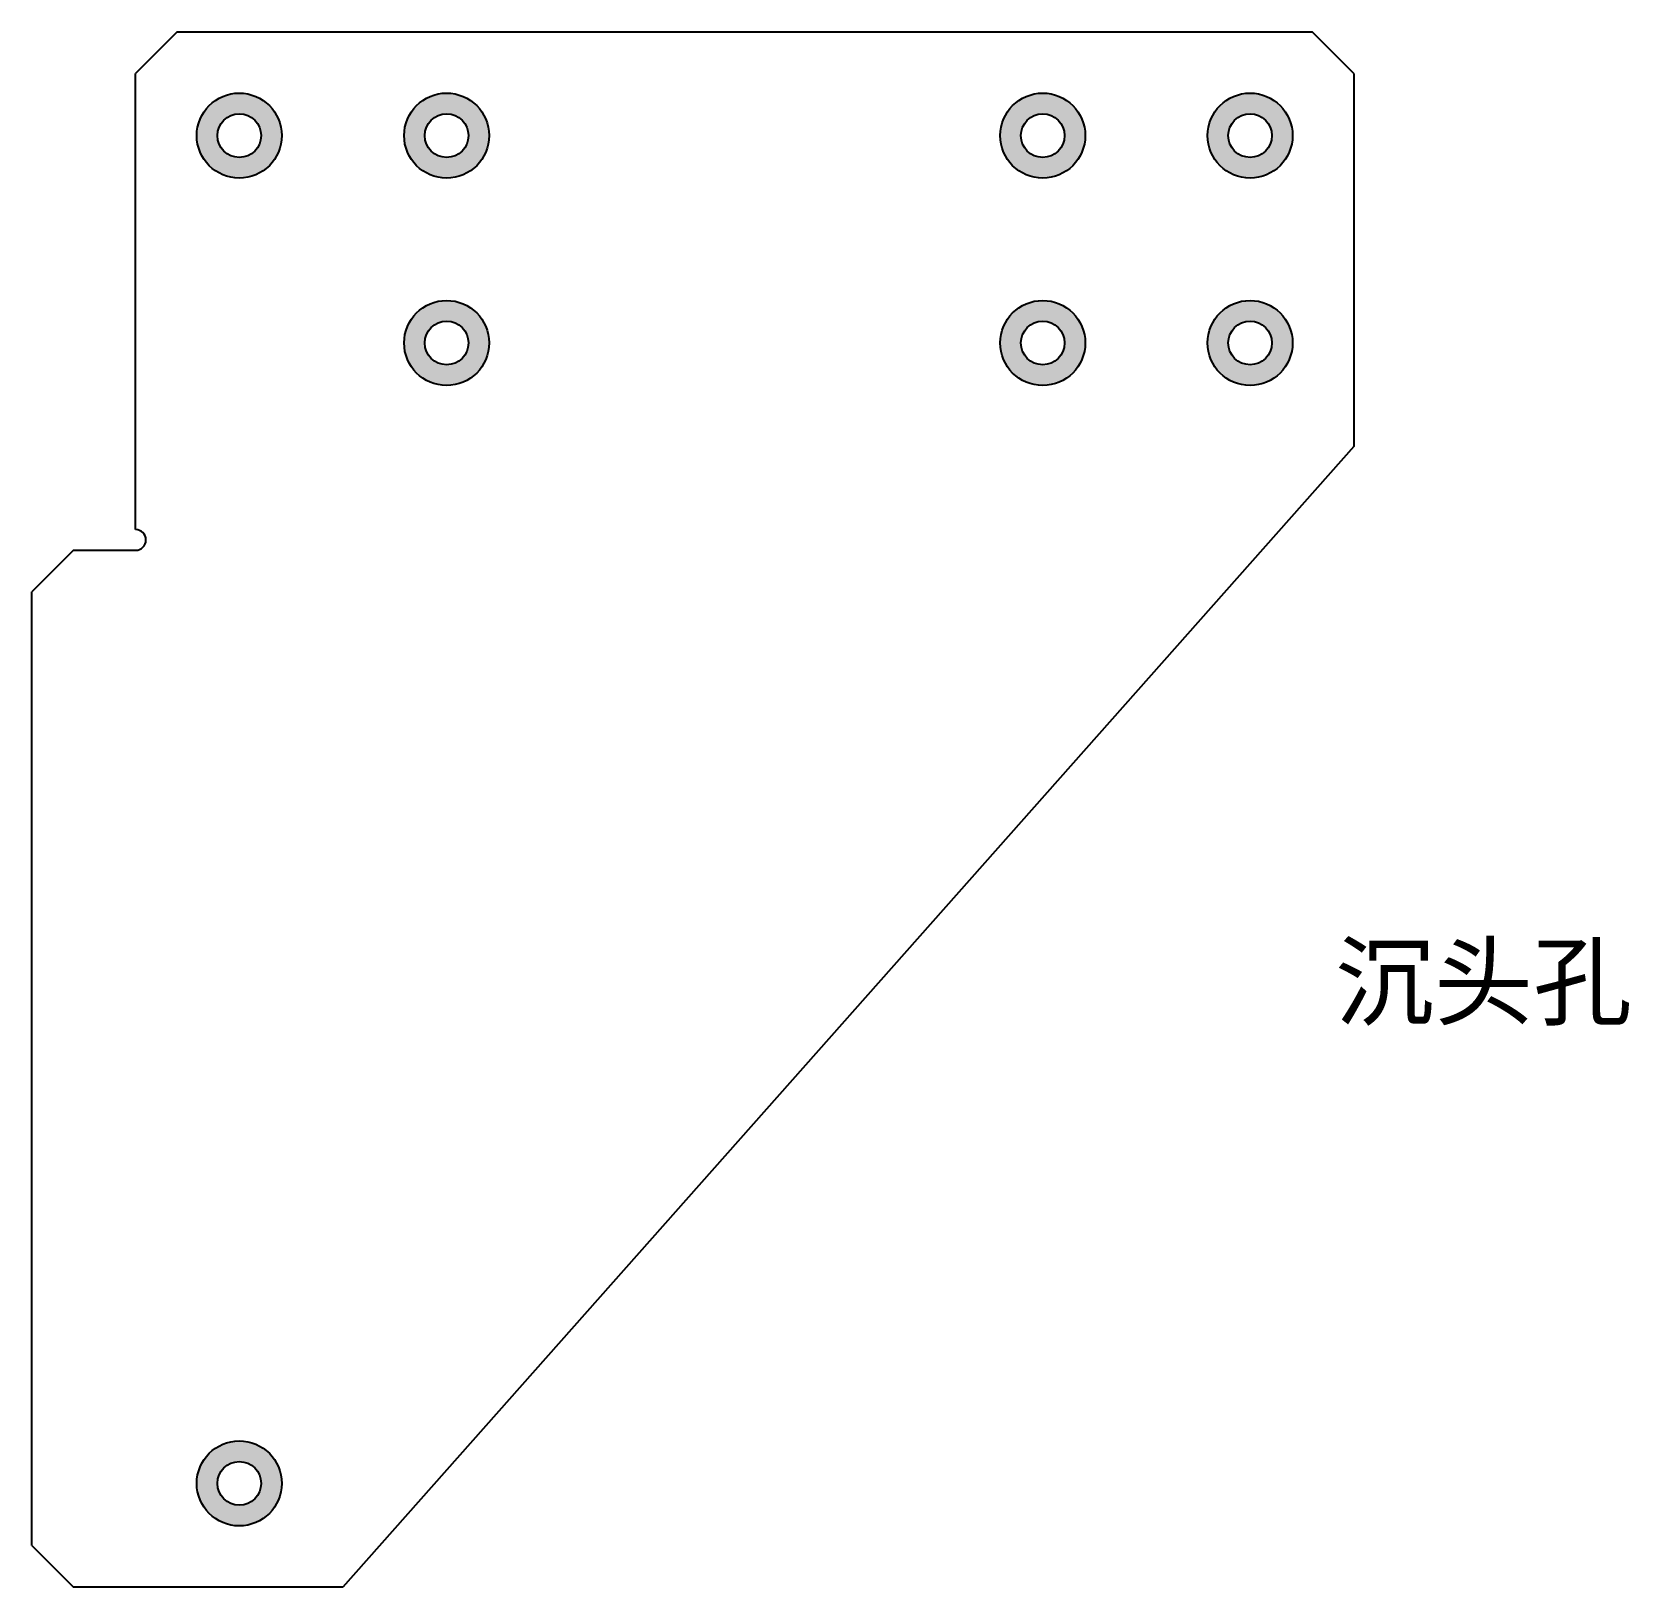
# Model space of a CAD drawing. Header units: millimetres. Extents: x -69 to 85, y -150 to 0.
import ezdxf

# ---------------------------------------------------------------- set-up
doc = ezdxf.new("R2010")
doc.units = ezdxf.units.MM

msp = doc.modelspace()

# ---------------------------------------------------------------- hatches: boundary and pattern name
h = msp.add_hatch(color=3)
h.dxf.hatch_style = 1
h.paths.add_polyline_path([(-32.85, -30, 1), (-24.65, -30, 1)])
h.paths.add_polyline_path([(-26.65, -30, -1), (-30.85, -30, -1)], flags=16)
h.paths.add_polyline_path([(-24.65, -10, 1), (-32.85, -10, 1)])
h.paths.add_polyline_path([(-30.85, -10, -1), (-26.65, -10, -1)], flags=16)
h.paths.add_polyline_path([(-44.65, -10, 1), (-52.85, -10, 1)])
h.paths.add_polyline_path([(-50.85, -10, -1), (-46.65, -10, -1)], flags=16)
h.paths.add_polyline_path([(32.85, -10, 1), (24.65, -10, 1)])
h.paths.add_polyline_path([(26.65, -10, -1), (30.85, -10, -1)], flags=16)
h.paths.add_polyline_path([(24.65, -30, 1), (32.85, -30, 1)])
h.paths.add_polyline_path([(30.85, -30, -1), (26.65, -30, -1)], flags=16)
h.paths.add_polyline_path([(44.65, -30, 1), (52.85, -30, 1)])
h.paths.add_polyline_path([(50.85, -30, -1), (46.65, -30, -1)], flags=16)
h.paths.add_polyline_path([(52.85, -10, 1), (44.65, -10, 1)])
h.paths.add_polyline_path([(46.65, -10, -1), (50.85, -10, -1)], flags=16)
h.paths.add_polyline_path([(-52.85, -140, 1), (-44.65, -140, 1)])
h.paths.add_polyline_path([(-46.65, -140, -1), (-50.85, -140, -1)], flags=16)

# ---------------------------------------------------------------- linework, layer by layer
at = {"color": 7, "linetype": 'Continuous', "lineweight": 25}
for p, q in [((-54.75, 0), (-58.75, -4)), ((-54.75, 0), (54.75, 0)), ((58.75, -4), (54.75, 0)), ((-58.75, -48), (-58.75, -4)), ((58.75, -4), (58.75, -40)), ((58.75, -40), (-38.75, -150)), ((-64.75, -50), (-68.75, -54)), ((-64.75, -50), (-58.75, -50)), ((-68.75, -146), (-68.75, -54)), ((-68.75, -146), (-64.75, -150)), ((-38.75, -150), (-64.75, -150))]:
    msp.add_line(p, q, dxfattribs=at)
for centre, radius in [((-48.75, -10), 4.1), ((-28.75, -10), 4.1), ((28.75, -10), 4.1), ((48.75, -10), 4.1), ((-48.75, -10), 2.1), ((-28.75, -10), 2.1), ((28.75, -10), 2.1), ((48.75, -10), 2.1), ((-28.75, -30), 4.1), ((28.75, -30), 4.1), ((48.75, -30), 4.1), ((-28.75, -30), 2.1), ((28.75, -30), 2.1), ((48.75, -30), 2.1), ((-48.75, -140), 4.1), ((-48.75, -140), 2.1)]:
    msp.add_circle(centre, radius, dxfattribs=at)
msp.add_arc((-58.75, -49), 1, 270, 90, dxfattribs=at)

# ---------------------------------------------------------------- texts
at = {"insert": (56.95, -88.09), "char_height": 7, "attachment_point": 1}
msp.add_mtext_dynamic_manual_height_columns('{\\fSimSun|b0|i0|c134|p2;\\C3;沉头孔}', width=34.0584, gutter_width=17.5, heights=[0], dxfattribs=at)

doc.saveas('drawing.dxf')
